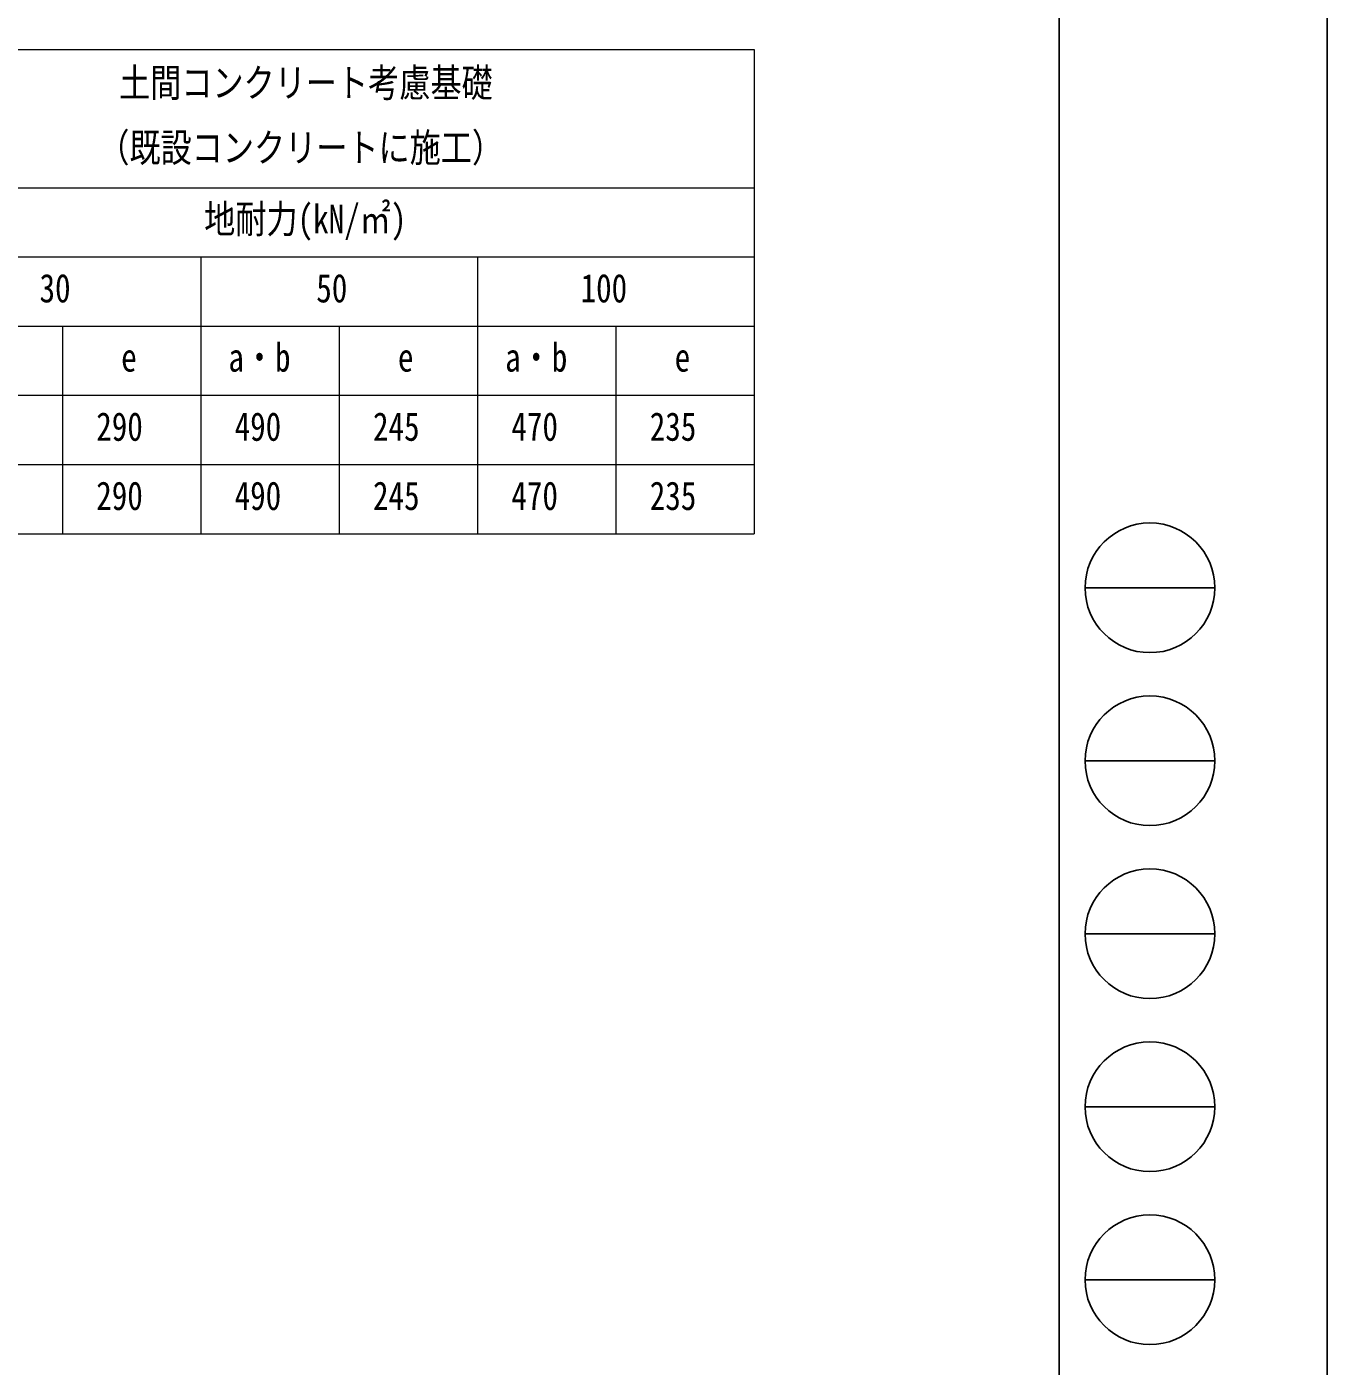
# Model space of a CAD drawing. Units: millimetres, scale not verified. Extents: x -10512 to 10512, y -7425 to 7425.
# Drawn here: x 6753 to 10512, y -3875 to -3 of the extents above; entities that cross this region are included whole.
import ezdxf
from ezdxf.enums import TextEntityAlignment as Align

# ---------------------------------------------------------------- set-up
doc = ezdxf.new("R2010")
doc.units = ezdxf.units.MM
doc.header["$LTSCALE"] = 30
doc.layers.add('0-1_TABLE1', color=7, linetype='Continuous', lineweight=18)
doc.layers.add('0-7_YKK_ZWAK', color=7, linetype='Continuous')
doc.styles.add('ＭＳ ゴシック', font='')
doc.styles.get('ＭＳ ゴシック').set_extended_font_data('MS Gothic')

msp = doc.modelspace()

# ---------------------------------------------------------------- linework, layer by layer
at = {"layer": '0-1_TABLE1'}
for p, q in [((3056.14, -68.6), (8856.14, -68.6)), ((4056.14, -468.6), (8856.14, -468.6)), ((4056.14, -668.6), (8856.14, -668.6)), ((7256.14, -668.6), (7256.14, -1468.6)), ((8056.14, -668.6), (8056.14, -1468.6)), ((4056.14, -868.6), (8856.14, -868.6)), ((6856.14, -868.6), (6856.14, -1468.6)), ((7656.14, -868.6), (7656.14, -1468.6)), ((8456.14, -868.6), (8456.14, -1468.6)), ((3556.14, -1268.6), (8856.14, -1268.6))]:
    msp.add_line(p, q, dxfattribs=at)
for points in [[(8856.14, -68.6), (8856.14, -868.6), (8856.14, -1468.6)], [(3056.14, -1068.6), (4056.14, -1068.6), (8856.14, -1068.6)], [(3056.14, -1468.6), (3556.14, -1468.6), (8856.14, -1468.6)]]:
    msp.add_lwpolyline(points, dxfattribs=at)
at = {"layer": '0-7_YKK_ZWAK'}
for p, q in [((9737.55, 6937.5), (9737.55, -6312.5)), ((9812.55, -1625), (10187.55, -1625)), ((9812.55, -2125), (10187.55, -2125)), ((9812.55, -2625), (10187.55, -2625)), ((9812.55, -3125), (10187.55, -3125)), ((9812.55, -3625), (10187.55, -3625))]:
    msp.add_line(p, q, dxfattribs=at)
msp.add_lwpolyline([(-10512.5, -7425), (10512.5, -7425), (10512.5, 7425), (-10512.5, 7425)], close=True, dxfattribs=at)
for centre in [(10000.05, -1625), (10000.05, -2125), (10000.05, -2625), (10000.05, -3125), (10000.05, -3625)]:
    msp.add_circle(centre, 187.5, dxfattribs=at)

# ---------------------------------------------------------------- texts
at = {"layer": '0-1_TABLE1', "style": 'ＭＳ ゴシック', "width": 0.8}
for s, p in [('土間コンクリート考慮基礎', (7020.14, -231.1)), ('（既設コンクリートに施工）', (6960.14, -418.6)), ('地耐力(kN/㎡)', (7266.14, -624.85)), ('30', (6790.14, -824.85)), ('50', (7590.14, -824.85)), ('100', (8354.14, -824.85)), ('a・b', (7336.14, -1024.85)), ('a・b', (8136.14, -1024.85)), ('e', (7026.14, -1024.85)), ('e', (7826.14, -1024.85)), ('e', (8626.14, -1024.85)), ('290', (6954.14, -1224.85)), ('490', (7354.14, -1224.85)), ('245', (7754.14, -1224.85)), ('470', (8154.14, -1224.85)), ('235', (8554.14, -1224.85)), ('290', (6954.14, -1424.85)), ('490', (7354.14, -1424.85)), ('245', (7754.14, -1424.85)), ('470', (8154.14, -1424.85)), ('235', (8554.14, -1424.85))]:
    msp.add_text(s, height=82.48, dxfattribs=at).set_placement(p, align=Align.BOTTOM_LEFT)

doc.saveas('drawing.dxf')
